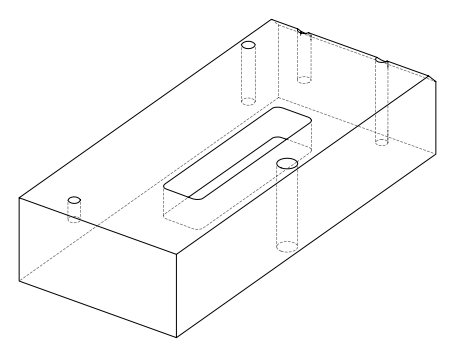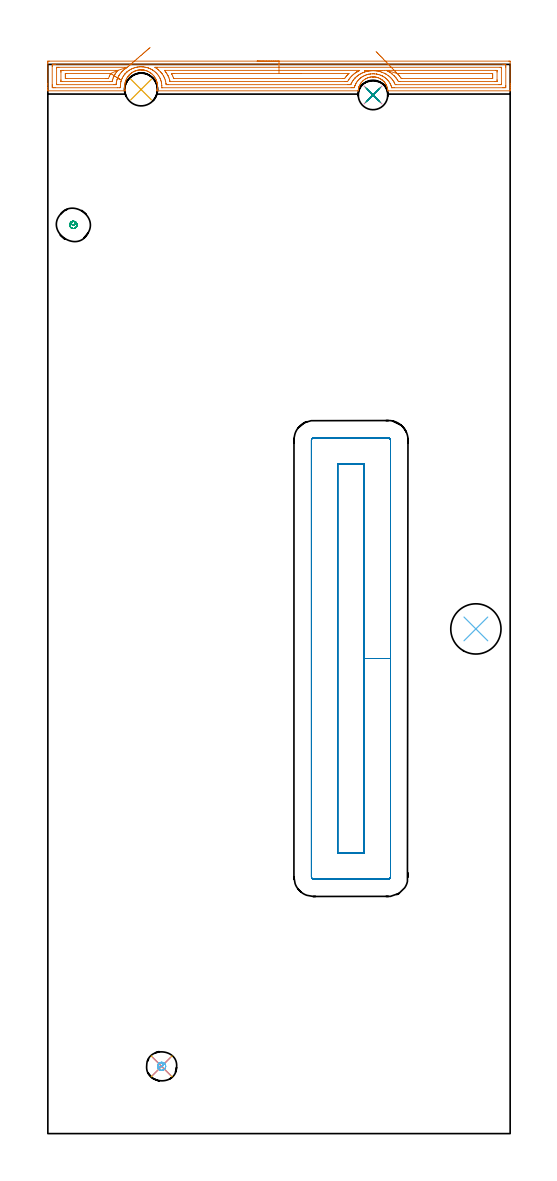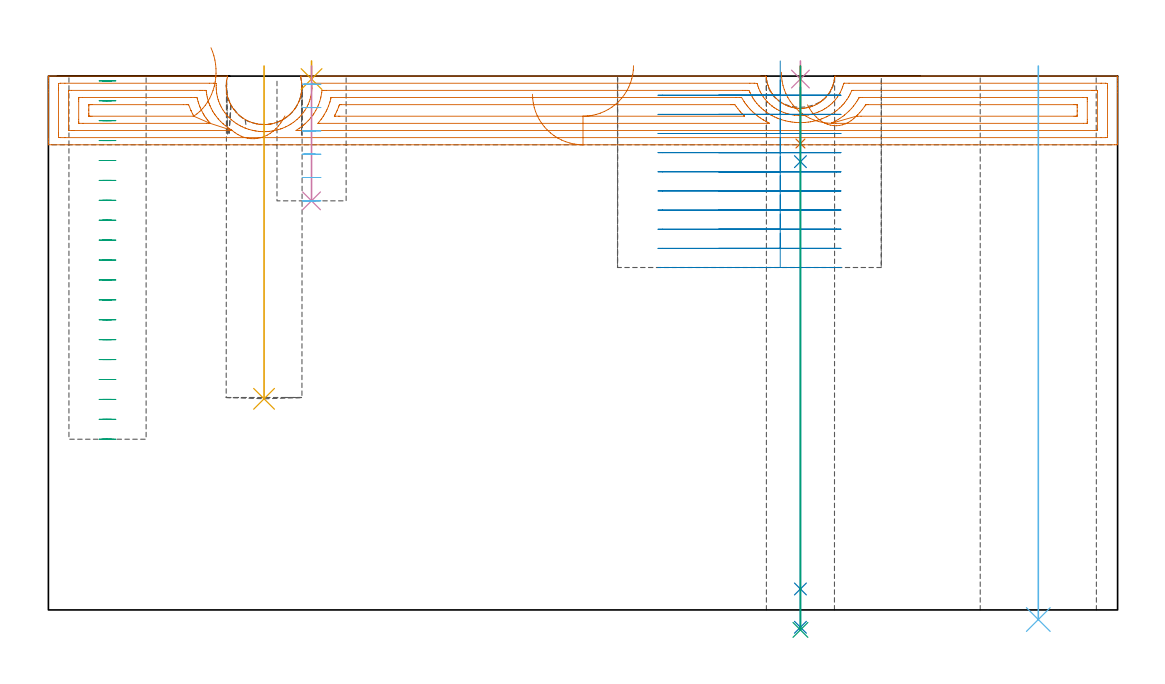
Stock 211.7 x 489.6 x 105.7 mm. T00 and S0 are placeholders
(PLAN: 12 operations, 10 tool changes, 30.7 min)
(1 AREA_MILL | FG_CHAMFER_SURFACE | UGT0205_001 | 8.74 min | 19588 mm3)
(2 MILL_RECTANGULAR_POCKET | POCKET_RECTANGULAR_STRAIGHT | NXT0201_012 | Follow Part, ap 4, ae 75% | 18.44 min | 428567 mm3)
(3 MILL_BLIND_HOLE_FROM_SOLID_MATERIAL | STEP1POCKET | NXT0201_011 | Spiral | 1.21 min | 13232 mm3)
(4 SPOT_DRILL | STEP1HOLE_1 | NXT0321_9005460120000 | 0.03 min | 34 mm3)
(5 SPOT_DRILL_1 | STEP1POCKET_1 | NXT0321_9005460120000 | 0.03 min | 4 mm3)
(6 INDEXABLE_INSERT_DRILL_THROUGH_HOLE_FROM_SOLID | STEP1HOLE | NXT0302_017 | 0.44 min | 43897 mm3)
(7 DRILL_BLIND_HOLE_INTO_CENTER | STEP1HOLE_1 | UGT0301_205 | 0.06 min | 561 mm3)
(8 GUN_DRILL_THROUGH_HOLE | STEP1HOLE_1 | UGT0307_005 | 0.52 min | 5116 mm3)
(9 DRILL_TO_ENLARGE_THROUGH_HOLE | STEP1HOLE_1 | NXT0301_102 | 0.45 min | 9166 mm3)
(10 DRILL_BLIND_HOLE_INTO_CENTER_1 | STEP1POCKET_1 | NXT0301_128 | 0.11 min | 2610 mm3)
(11 INDEXABLE_INSERT_DRILL_BLIND_HOLE_FROM_SOLID | STEP1POCKET_2 | NXT0302_001 | 0.27 min | 10735 mm3)
(12 MILL_ROUGH_BLIND_HOLE_CONTOUR | STEP1POCKET_1 | NXT0201_010 | Spiral | 0.45 min | 1009 mm3)
(TOOL UGT0205_001 | Chamfer Mill 20 x 3 x 45 deg. | D20 FL50 Z2)
(TOOL NXT0201_012 | ENDMILL 16mm [2P460-1600-NA 1630] | D16 FL38 Z6)
(TOOL NXT0201_011 | ENDMILL 12mm [2P460-1200-NA 1630] | D12 FL38 Z6)
(TOOL NXT0321_9005460120000 | NC Spot Drill, 142deg, 12mm, Carbide, Uncoated | D12 PA142 FL30 Z2)
(TOOL NXT0302_017 | Index. Insert Drill 23mm [880-D2300L25-05] | D23 PA176 FL115 Z2)
(TOOL UGT0301_205 | Twist Drill 8.9 mm | D8.9 PA118 FL78 Z2)
(TOOL UGT0307_005 | Gun Drill 8.3 mm | D8.3 PA130 FL24 Z1)
(TOOL NXT0301_102 | Carbide Drill 13.5mm [860.1-1350-108A1-MM 2214] | D13.5 PA140 FL123 Z2)
(TOOL NXT0301_128 | Carbide Drill 12mm [861.1-1200-036A1-GP GC34] | D12 PA150 FL37.4 Z2)
(TOOL NXT0302_001 | Index. Insert Drill 15mm [880-D1500L20-05] | D15 PA176 FL75 Z2)
(TOOL NXT0201_010 | ENDMILL 10mm [2P460-1000-NA 1630] | D10 FL30 Z6)
(OP 1 AREA_MILL)
G17 G21 G94 G90
T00 M6
G54
G17 G0 G90 X95.85 Y491.1 S1061 M3
G43 Z115.7 H0
Z102.1
G94 G1 X95.888 Z101.228 F250.
X96.002 Z100.364
X96.191 Z99.512
X96.453 Z98.68
X96.787 Z97.874
X97.19 Z97.1
X97.658 Z96.364
X98.19 Z95.672
X98.779 Z95.029
X99.422 Z94.44
X100.114 Z93.908
X100.85 Z93.44
X101.624 Z93.037
X102.43 Z92.703
X103.262 Z92.441
X104.114 Z92.252
X104.978 Z92.138
X105.85 Z92.1
X211.101
X211.425 Y491.097 Z92.102
X211.69 Y491.092 Z92.106
X211.7 Y490.822 Z92.375
Y480.74 Z102.454
Y480.155 Z103.042
Y479.85 Z103.346
Y479.265 Z103.932
Y478.96 Z104.235
Y478.351 Z104.848
Y477.89 Z105.309
Y477.543 Z105.648
X211.69 Y477.502 Z105.688
X211.548 Y477.5 Z105.7
X155.757 Y477.499 Z105.699
X155.698 Y477.504 Z105.692
X155.666 Y477.704 Z105.493
X155.659 Y477.771 Z105.427
X155.641 Y477.93 Z105.267
X155.618 Y478.07 Z105.126
X155.57 Y478.374 Z104.825
X155.47 Y478.818 Z104.381
X155.428 Y478.96 Z104.238
X155.339 Y479.259 Z103.94
X155.171 Y479.705 Z103.494
X155.163 Y479.722 Z103.477
X154.974 Y480.144 Z103.055
X154.898 Y480.295 Z102.904
X154.867 Y480.357 Z102.843
X154.662 Y480.698 Z102.502
X154.462 Y480.999 Z102.201
X154.442 Y481.03 Z102.17
X154.324 Y481.185 Z102.013
X154.215 Y481.329 Z101.87
X153.966 Y481.63 Z101.567
X153.925 Y481.675 Z101.523
X153.839 Y481.77 Z101.429
X153.682 Y481.927 Z101.271
X153.395 Y482.191 Z101.007
X153.356 Y482.223 Z100.973
X153.266 Y482.301 Z100.898
X153.124 Y482.421 Z100.778
X153.084 Y482.455 Z100.744
X152.995 Y482.52 Z100.678
X152.846 Y482.631 Z100.568
X152.699 Y482.732 Z100.468
X152.6 Y482.8 Z100.4
X152.319 Y482.965 Z100.232
X152.193 Y483.04 Z100.158
X151.751 Y483.262 Z99.936
X151.301 Y483.453 Z99.745
X151.143 Y483.509 Z99.69
X150.945 Y483.576 Z99.62
X150.894 Y483.59 Z99.604
X150.585 Y483.684 Z99.513
X150.41 Y483.723 Z99.471
X150.141 Y483.773 Z99.423
X149.966 Y483.806 Z99.39
X149.737 Y483.833 Z99.361
X149.513 Y483.862 Z99.335
X149.246 Y483.875 Z99.314
X149.185 Y483.877 Z99.309
X149.144 Y483.88 Z99.307
X149.074 Y483.884 Z99.301
X149.041 Y483.883 Z99.3
X148.819 Y483.882 Z99.301
X148.734 Y483.883 Z99.305
X148.664 Y483.885 Z99.31
X148.601 Y483.884 Z99.315
X148.181 Y483.854 Z99.345
X147.772 Y483.794 Z99.403
X147.737 Y483.789 Z99.408
X147.331 Y483.708 Z99.492
X147.217 Y483.685 Z99.514
X146.88 Y483.584 Z99.614
X146.845 Y483.573 Z99.624
X146.485 Y483.444 Z99.755
X146.396 Y483.412 Z99.787
X145.954 Y483.22 Z99.978
X145.572 Y483.019 Z100.18
X145.198 Y482.799 Z100.399
X145.063 Y482.71 Z100.489
X144.609 Y482.36 Z100.84
X144.172 Y481.983 Z101.216
X144.103 Y481.914 Z101.284
X143.715 Y481.483 Z101.716
X143.61 Y481.35 Z101.848
X143.48 Y481.185 Z102.011
X143.355 Y481.029 Z102.17
X143.281 Y480.927 Z102.272
X143.167 Y480.74 Z102.456
X143.045 Y480.539 Z102.658
X142.83 Y480.144 Z103.054
X142.63 Y479.705 Z103.494
X142.552 Y479.504 Z103.694
X142.514 Y479.405 Z103.79
X142.457 Y479.258 Z103.94
X142.42 Y479.148 Z104.051
X142.389 Y479.053 Z104.146
X142.368 Y478.96 Z104.239
X142.233 Y478.374 Z104.825
X142.179 Y478.024 Z105.176
X142.131 Y477.71 Z105.485
X142.109 Y477.538 Z105.653
X142.102 Y477.503 Z105.688
X141.975 Y477.5 Z105.7
X50.102
X49.913 Y477.503 Z105.689
X49.921 Y477.551 Z105.642
X49.978 Y477.817 Z105.382
X50.035 Y478.049 Z105.151
X50.093 Y478.374 Z104.826
X50.151 Y478.816 Z104.384
X50.173 Y479.101 Z104.099
X50.185 Y479.259 Z103.94
X50.191 Y479.701 Z103.497
X50.184 Y479.85 Z103.347
X50.171 Y480.143 Z103.054
X50.126 Y480.586 Z102.611
X50.054 Y481.028 Z102.169
X50.018 Y481.185 Z102.011
X49.954 Y481.473 Z101.725
X49.916 Y481.606 Z101.591
X49.827 Y481.914 Z101.284
X49.704 Y482.278 Z100.921
X49.595 Y482.54 Z100.658
X49.476 Y482.799 Z100.399
X49.242 Y483.247 Z99.952
X48.983 Y483.684 Z99.514
X48.87 Y483.855 Z99.342
X48.813 Y483.943 Z99.256
X48.768 Y484.002 Z99.198
X48.569 Y484.261 Z98.938
X48.308 Y484.57 Z98.629
X47.922 Y484.976 Z98.222
X47.655 Y485.22 Z97.977
X47.433 Y485.409 Z97.791
X47.378 Y485.456 Z97.744
X47.137 Y485.635 Z97.563
X47.031 Y485.715 Z97.483
X46.59 Y485.999 Z97.198
X46.139 Y486.26 Z96.938
X46.089 Y486.285 Z96.912
X45.982 Y486.34 Z96.859
X45.9 Y486.377 Z96.823
X45.797 Y486.422 Z96.777
X45.643 Y486.489 Z96.707
X45.618 Y486.5 Z96.696
X45.248 Y486.646 Z96.552
X44.805 Y486.789 Z96.407
X44.357 Y486.904 Z96.289
X44.305 Y486.913 Z96.279
X44.118 Y486.952 Z96.246
X44.027 Y486.97 Z96.229
X43.936 Y486.987 Z96.211
X43.912 Y486.991 Z96.206
X43.859 Y486.997 Z96.197
X43.619 Y487.03 Z96.166
X43.466 Y487.049 Z96.144
X43.413 Y487.053 Z96.139
X43.118 Y487.081 Z96.117
X43.098 Y487.083 Z96.116
X43.021 Y487.089 Z96.108
X42.909 Y487.093 Z96.102
X42.706 Y487.09 Z96.097
X42.69 Y487.091
X42.557 Y487.093 Z96.1
X42.519
X42.128 Y487.071 Z96.126
X41.815 Y487.037 Z96.161
X41.683 Y487.022 Z96.175
X41.375 Y486.97 Z96.228
X41.237 Y486.944 Z96.25
X41.183 Y486.931 Z96.261
X41.041 Y486.899 Z96.295
X40.792 Y486.842 Z96.353
X40.468 Y486.747 Z96.451
X40.344 Y486.71 Z96.487
X40.291 Y486.69 Z96.506
X39.901 Y486.55 Z96.65
X39.856 Y486.53 Z96.67
X39.422 Y486.34 Z96.859
X39.01 Y486.121 Z97.079
X38.558 Y485.84 Z97.359
X38.507 Y485.804 Z97.395
X38.119 Y485.534 Z97.666
X38.019 Y485.456 Z97.744
X37.718 Y485.19 Z98.009
X37.614 Y485.099 Z98.1
X37.227 Y484.722 Z98.475
X37.169 Y484.658 Z98.54
X37.089 Y484.57 Z98.629
X36.874 Y484.301 Z98.898
X36.74 Y484.134 Z99.065
X36.606 Y483.949 Z99.251
X36.415 Y483.685 Z99.514
X36.336 Y483.565 Z99.634
X36.122 Y483.186 Z100.013
X36.01 Y482.965 Z100.234
X35.926 Y482.8 Z100.399
X35.736 Y482.36 Z100.839
X35.697 Y482.254 Z100.946
X35.574 Y481.914 Z101.284
X35.486 Y481.63 Z101.568
X35.445 Y481.498 Z101.7
X35.385 Y481.214 Z101.986
X35.346 Y481.03 Z102.17
X35.274 Y480.588 Z102.612
X35.229 Y480.144 Z103.056
X35.209 Y479.702 Z103.498
X35.215 Y479.259 Z103.941
X35.249 Y478.816 Z104.384
X35.305 Y478.374 Z104.826
X35.358 Y478.079 Z105.121
X35.46 Y477.643 Z105.555
X35.488 Y477.505 Z105.691
X35.385 Y477.5 Z105.7
X0.153
X0.01 Y477.503 Z105.688
X0.007 Y477.541 Z105.651
X0. Y477.89 Z105.309
Y478.352 Z104.848
Y478.96 Z104.235
Y480.155 Z103.042
Y480.74 Z102.454
Y489.933 Z93.264
X0.003 Y490.53 Z92.668
X0.007 Y491.092 Z92.106
X0.033 Y491.094 Z92.104
X0.599 Y491.1 Z92.1
X105.85
Y489.686 Z93.514
X208.426
X209.274 Y489.683 Z93.517
X209.317 Y489.68 Z93.52
X209.69 Y489.64 Z93.56
X209.697 Y489.261 Z93.939
X209.699 Y488.75 Z94.45
X209.7 Y488.368 Z94.832
X209.699 Y479.85 Z103.35
X209.698 Y479.471 Z103.729
X209.69 Y478.96 Z104.24
X209.358 Y478.92 Z104.28
X209.317 Y478.918 Z104.282
X208.472 Y478.914 Z104.286
X208.426
X158.522
X157.629 Y478.915 Z104.285
X157.584 Y478.917 Z104.283
X157.539 Y478.921 Z104.279
X157.48 Y478.929 Z104.271
X157.47 Y478.96 Z104.24
X157.421 Y479.122 Z104.078
X157.287 Y479.547 Z103.653
X157.176 Y479.85 Z103.35
X157.038 Y480.196 Z103.004
X156.786 Y480.74 Z102.46
X156.692 Y480.925 Z102.275
X156.241 Y481.63 Z101.57
X155.8 Y482.202 Z100.998
X155.523 Y482.52 Z100.68
X155.213 Y482.829 Z100.371
X154.908 Y483.106 Z100.094
X154.547 Y483.41 Z99.79
X154.016 Y483.79 Z99.41
X153.699 Y483.985 Z99.215
X153.476 Y484.117 Z99.083
X153.14 Y484.3 Z98.9
X153.124 Y484.308 Z98.892
X153.108 Y484.316 Z98.884
X152.533 Y484.573 Z98.627
X152.232 Y484.698 Z98.502
X151.628 Y484.902 Z98.298
X151.34 Y484.988 Z98.212
X150.942 Y485.082 Z98.118
X150.46 Y485.178 Z98.022
X150.453 Y485.179 Z98.021
X150.387 Y485.19 Z98.01
X149.556 Y485.275 Z97.925
X149.464 Y485.282 Z97.918
X149.052 Y485.299 Z97.901
X148.664 Y485.296 Z97.904
X148.561 Y485.293 Z97.907
X147.772 Y485.235 Z97.965
X147.731 Y485.231 Z97.969
X147.439 Y485.19 Z98.01
X146.966 Y485.104 Z98.096
X146.927 Y485.097 Z98.103
X146.88 Y485.087 Z98.113
X146.527 Y485.005 Z98.195
X146.251 Y484.928 Z98.272
X146.137 Y484.894 Z98.306
X145.988 Y484.844 Z98.356
X145.587 Y484.7 Z98.5
X145.096 Y484.5 Z98.7
X144.957 Y484.439 Z98.761
X144.671 Y484.3 Z98.9
X144.204 Y484.046 Z99.154
X143.807 Y483.807 Z99.393
X143.626 Y483.684 Z99.516
X143.312 Y483.452 Z99.748
X143.289 Y483.434 Z99.766
X143.26 Y483.41 Z99.79
X142.806 Y483.025 Z100.175
X142.42 Y482.671 Z100.529
X142.347 Y482.594 Z100.606
X142.281 Y482.52 Z100.68
X141.934 Y482.115 Z101.085
X141.528 Y481.61 Z101.59
X141.2 Y481.068 Z102.132
X141.021 Y480.74 Z102.46
X140.893 Y480.484 Z102.716
X140.636 Y479.912 Z103.288
X140.619 Y479.868 Z103.332
X140.613 Y479.85 Z103.35
X140.487 Y479.483 Z103.717
X140.4 Y479.196 Z104.004
X140.331 Y478.96 Z104.24
X139.787 Y478.918 Z104.282
X139.745 Y478.917 Z104.283
X138.899 Y478.914 Z104.286
X52.332 Y478.915 Z104.285
X52.286 Y478.916 Z104.284
X52.196 Y478.921 Z104.279
X52.171 Y478.927 Z104.273
X52.169 Y478.937 Z104.263
X52.168 Y478.96 Z104.24
X52.172 Y479.121 Z104.079
X52.175 Y479.85 Z103.35
X52.172 Y480.01 Z103.19
X52.104 Y480.74 Z102.46
X52.064 Y481.008 Z102.192
X51.934 Y481.63 Z101.57
X51.787 Y482.174 Z101.026
X51.669 Y482.52 Z100.68
X51.44 Y483.093 Z100.107
X51.283 Y483.41 Z99.79
X51.12 Y483.73 Z99.47
X50.774 Y484.3 Z98.9
X50.548 Y484.633 Z98.567
X50.103 Y485.19 Z98.01
X49.656 Y485.676 Z97.524
X49.232 Y486.08 Z97.12
X48.764 Y486.467 Z96.733
X48.475 Y486.684 Z96.516
X48.047 Y486.97 Z96.23
X47.873 Y487.079 Z96.121
X47.6 Y487.242 Z95.958
X47.166 Y487.472 Z95.728
X46.981 Y487.559 Z95.641
X46.268 Y487.86 Z95.34
X46.089 Y487.926 Z95.274
X45.986 Y487.962 Z95.238
X45.512 Y488.106 Z95.094
X45.197 Y488.188 Z95.012
X44.769 Y488.286 Z94.914
X44.305 Y488.372 Z94.828
X43.713 Y488.45 Z94.75
X43.555 Y488.467 Z94.733
X43.413 Y488.477 Z94.723
X43.089 Y488.497 Z94.703
X42.768 Y488.503 Z94.697
X42.521 Y488.504 Z94.696
X41.908 Y488.471 Z94.729
X41.629 Y488.442 Z94.758
X41.114 Y488.374 Z94.826
X40.939 Y488.346 Z94.854
X40.737 Y488.309 Z94.891
X40.368 Y488.227 Z94.973
X39.845 Y488.089 Z95.111
X39.668 Y488.037 Z95.163
X39.133 Y487.86 Z95.34
X39. Y487.812 Z95.388
X38.98 Y487.805 Z95.395
X38.953 Y487.793 Z95.407
X38.381 Y487.54 Z95.66
X38.061 Y487.378 Z95.822
X37.795 Y487.236 Z95.964
X37.349 Y486.97 Z96.23
X37.238 Y486.901 Z96.299
X37.212 Y486.885 Z96.315
X37.169 Y486.856 Z96.344
X36.716 Y486.532 Z96.668
X36.277 Y486.177 Z97.023
X36.225 Y486.132 Z97.068
X36.168 Y486.08 Z97.12
X35.768 Y485.697 Z97.503
X35.385 Y485.305 Z97.895
X35.332 Y485.243 Z97.957
X35.289 Y485.19 Z98.01
X34.943 Y484.741 Z98.459
X34.624 Y484.3 Z98.9
X34.493 Y484.105 Z99.095
X34.246 Y483.656 Z99.544
X34.121 Y483.41 Z99.79
X33.956 Y483.056 Z100.144
X33.735 Y482.52 Z100.68
X33.697 Y482.424 Z100.776
X33.601 Y482.153 Z101.047
X33.484 Y481.747 Z101.453
X33.458 Y481.63 Z101.57
X33.338 Y481.003 Z102.197
X33.296 Y480.74 Z102.46
X33.241 Y480.21 Z102.99
X33.225 Y479.85 Z103.35
X33.22 Y479.341 Z103.859
X33.225 Y478.96 Z104.24
X32.751 Y478.919 Z104.281
X32.709 Y478.917 Z104.283
X31.863 Y478.914 Z104.286
X3.274
X2.425 Y478.917 Z104.283
X2.383 Y478.92 Z104.28
X2.01 Y478.96 Z104.24
X2.003 Y479.339 Z103.861
X2.001 Y479.85 Z103.35
X2. Y480.232 Z102.968
X2.001 Y488.75 Z94.45
X2.002 Y489.129 Z94.071
X2.01 Y489.64 Z93.56
X2.342 Y489.68 Z93.52
X2.383 Y489.682 Z93.518
X3.228 Y489.686 Z93.514
X3.274
X105.85
Y488.272 Z94.928
X207.121 Y488.271 Z94.929
X207.534 Y488.269 Z94.931
X207.67 Y488.266 Z94.934
X207.686 Y488.265 Z94.935
X207.69 Y488.224 Z94.976
X207.696 Y488.136 Z95.064
X207.699 Y488.026 Z95.174
Y480.74 Z102.46
X207.698 Y480.577 Z102.623
X207.69 Y480.409 Z102.791
X207.679 Y480.335 Z102.865
X207.636 Y480.333 Z102.867
X207.534 Y480.331 Z102.869
X207.054 Y480.329 Z102.871
X206.642 Y480.328 Z102.872
X159.368 Y480.329 Z102.871
X159.23 Y480.33 Z102.87
X159.121 Y480.333 Z102.867
X159.091 Y480.335 Z102.865
X159.073 Y480.354 Z102.846
X158.758 Y481.029 Z102.171
X158.643 Y481.266 Z101.934
X158.476 Y481.577 Z101.623
X158.442 Y481.63 Z101.57
X158.104 Y482.15 Z101.05
X157.833 Y482.52 Z100.68
X157.584 Y482.846 Z100.354
X157.323 Y483.15 Z100.05
X157.082 Y483.41 Z99.79
X156.692 Y483.788 Z99.412
X156.102 Y484.3 Z98.9
X155.8 Y484.525 Z98.675
X155.081 Y485.017 Z98.183
X154.908 Y485.12 Z98.08
X154.785 Y485.19 Z98.01
X154.28 Y485.454 Z97.746
X154.016 Y485.578 Z97.622
X153.309 Y485.895 Z97.305
X153.124 Y485.964 Z97.236
X152.795 Y486.08 Z97.12
X152.232 Y486.256 Z96.944
X151.985 Y486.326 Z96.874
X151.34 Y486.47 Z96.73
X150.861 Y486.557 Z96.643
X150.448 Y486.607 Z96.593
X149.854 Y486.672 Z96.528
X149.556 Y486.692 Z96.508
X148.923 Y486.712 Z96.488
X148.664 Y486.71 Z96.49
X148.066 Y486.677 Z96.523
X147.772 Y486.654 Z96.546
X147.251 Y486.6 Z96.6
X146.88 Y486.542 Z96.658
X146.488 Y486.471 Z96.729
X145.988 Y486.367 Z96.833
X145.757 Y486.31 Z96.89
X145.096 Y486.116 Z97.084
X145.069 Y486.107 Z97.093
X144.993 Y486.08 Z97.12
X144.426 Y485.859 Z97.341
X144.204 Y485.769 Z97.431
X143.8 Y485.593 Z97.607
X143.312 Y485.349 Z97.851
X143.208 Y485.294 Z97.906
X143.02 Y485.19 Z98.01
X142.646 Y484.965 Z98.235
X142.42 Y484.827 Z98.373
X142.111 Y484.609 Z98.591
X141.713 Y484.3 Z98.9
X141.528 Y484.15 Z99.05
X141.132 Y483.805 Z99.395
X140.713 Y483.41 Z99.79
X140.675 Y483.372 Z99.828
X140.636 Y483.33 Z99.87
X140.263 Y482.893 Z100.307
X139.958 Y482.52 Z100.68
X139.864 Y482.401 Z100.799
X139.745 Y482.241 Z100.959
X139.508 Y481.866 Z101.334
X139.364 Y481.63 Z101.57
X139.183 Y481.3 Z101.9
X138.905 Y480.74 Z102.46
X138.888 Y480.705 Z102.495
X138.853 Y480.625 Z102.575
X138.722 Y480.347 Z102.853
X138.612 Y480.335 Z102.865
X138.37 Y480.332 Z102.868
X137.961 Y480.33 Z102.87
X137.481 Y480.329 Z102.871
X55.008
X54.526 Y480.332 Z102.868
X54.262 Y480.335 Z102.865
X54.162 Y480.344 Z102.856
X54.118 Y480.738 Z102.462
X54.116 Y480.758 Z102.442
X53.957 Y481.63 Z101.57
X53.918 Y481.828 Z101.372
X53.722 Y482.52 Z100.68
X53.509 Y483.126 Z100.074
X53.386 Y483.41 Z99.79
X53.224 Y483.772 Z99.428
X52.942 Y484.3 Z98.9
X52.536 Y484.987 Z98.213
X52.397 Y485.19 Z98.01
X52.332 Y485.281 Z97.919
X51.972 Y485.726 Z97.474
X51.67 Y486.08 Z97.12
X51.44 Y486.33 Z96.87
X50.787 Y486.97 Z96.23
X50.548 Y487.173 Z96.027
X50.364 Y487.322 Z95.878
X50.143 Y487.495 Z95.705
X49.692 Y487.824 Z95.376
X49.656 Y487.848 Z95.352
X49.021 Y488.265 Z94.935
X49.106 Y488.268 Z94.932
X49.245 Y488.27 Z94.93
X49.656 Y488.271 Z94.929
X50.136 Y488.272 Z94.928
X105.85
Y486.857 Z96.343
X142.42
X142.535 Y486.856 Z96.344
X142.789 Y486.851 Z96.349
X142.632 Y486.759 Z96.441
X142.504 Y486.687 Z96.513
X142.42 Y486.642 Z96.558
X142.054 Y486.445 Z96.755
X141.594 Y486.193 Z97.007
X141.528 Y486.156 Z97.044
X141.48 Y486.128 Z97.072
X141.403 Y486.08 Z97.12
X140.939 Y485.778 Z97.422
X140.636 Y485.564 Z97.636
X140.424 Y485.402 Z97.798
X140.155 Y485.19 Z98.01
X139.931 Y485.004 Z98.196
X139.745 Y484.844 Z98.356
X139.46 Y484.584 Z98.616
X139.162 Y484.3 Z98.9
X139.009 Y484.144 Z99.056
X138.853 Y483.977 Z99.223
X138.591 Y483.671 Z99.529
X138.374 Y483.41 Z99.79
X138.191 Y483.18 Z100.02
X137.961 Y482.879 Z100.321
X137.818 Y482.663 Z100.537
X137.728 Y482.52 Z100.68
X137.257 Y481.75 Z101.45
X137.069 Y481.745 Z101.455
X136.955 Y481.744 Z101.456
X136.177 Y481.743 Z101.457
X56.095
X55.998 Y481.745 Z101.455
X55.975 Y481.746 Z101.454
X55.97 Y481.748 Z101.452
X55.948 Y481.837 Z101.363
X55.9 Y482.044 Z101.156
X55.768 Y482.52 Z100.68
X55.716 Y482.704 Z100.496
X55.465 Y483.41 Z99.79
X55.154 Y484.154 Z99.046
X55.082 Y484.3 Z98.9
X55.008 Y484.444 Z98.756
X54.579 Y485.19 Z98.01
X54.402 Y485.482 Z97.718
X54.116 Y485.916 Z97.284
X53.988 Y486.08 Z97.12
X53.454 Y486.741 Z96.459
X53.377 Y486.852 Z96.348
X53.387 Y486.854 Z96.346
X53.434 Y486.855 Z96.345
X53.532 Y486.857 Z96.343
X53.727
X105.85
Y485.443 Z97.757
X137.756
X137.779 Y485.441 Z97.759
X137.81 Y485.437 Z97.763
X137.835 Y485.432 Z97.768
X137.817 Y485.411 Z97.789
X137.779 Y485.371 Z97.829
X137.601 Y485.19 Z98.01
X137.338 Y484.921 Z98.279
X137.069 Y484.627 Z98.573
X136.917 Y484.451 Z98.749
X136.791 Y484.3 Z98.9
X136.518 Y483.959 Z99.241
X136.177 Y483.525 Z99.675
X135.934 Y483.171 Z100.029
X135.792 Y483.164 Z100.036
X135.536 Y483.159 Z100.041
X135.285 Y483.158 Z100.042
X135.031 Y483.157 Z100.043
X57.937
X57.684 Y483.159 Z100.041
X57.649 Y483.161 Z100.039
X57.633 Y483.163 Z100.037
X57.62 Y483.192 Z100.008
X57.576 Y483.299 Z99.901
X57.534 Y483.41 Z99.79
X57.45 Y483.644 Z99.556
X57.173 Y484.3 Z98.9
X57.057 Y484.571 Z98.629
X56.792 Y485.1 Z98.1
X56.743 Y485.19 Z98.01
X56.681 Y485.301 Z97.899
X56.616 Y485.436 Z97.764
X56.666 Y485.438 Z97.762
X56.792 Y485.44 Z97.76
X57.431 Y485.443 Z97.757
X57.684
X105.85
X106.722 Z97.795
X107.586 Z97.909
X108.438 Z98.098
X109.27 Z98.36
X110.076 Z98.694
X110.85 Z99.097
X111.586 Z99.565
X112.278 Z100.096
X112.921 Z100.686
X113.51 Z101.329
X114.042 Z102.021
X114.51 Z102.757
X114.913 Z103.531
X115.247 Z104.337
X115.509 Z105.169
X115.698 Z106.02
X115.812 Z106.885
X115.85 Z107.757
G0 X145.132 Y486.748 Z106.453
G1 X145.161 Z105.581
X145.266 Y486.749 Z104.715
X145.446 Y486.751 Z103.861
X145.7 Y486.754 Z103.027
X146.025 Y486.757 Z102.217
X146.42 Y486.761 Z101.439
X146.881 Y486.766 Z100.699
X147.405 Y486.771 Z100.001
X147.988 Y486.777 Z99.352
X148.625 Y486.784 Z98.756
X149.311 Y486.791 Z98.218
X150.042 Y486.799 Z97.741
X150.812 Y486.807 Z97.33
X151.614 Y486.815 Z96.988
X152.443 Y486.823 Z96.717
X153.293 Y486.832 Z96.52
X154.157 Y486.841 Z96.397
X155.028 Y486.85 Z96.35
X155.913 Y486.857 Z96.343
X204.971
X205.651 Y486.851 Z96.349
X205.685
X205.69 Y486.814 Z96.386
X205.694 Y486.717 Z96.483
X205.698 Y486.521 Z96.679
X205.7 Y486.129 Z97.071
Y482.52 Z100.68
X205.698 Y482.1 Z101.1
X205.694 Y481.89 Z101.31
X205.69 Y481.786 Z101.414
X205.68 Y481.749 Z101.451
X205.632 Y481.748 Z101.452
X204.858 Y481.743 Z101.457
X204.745
X161.152
X160.762 Y481.745 Z101.455
X160.568 Y481.748 Z101.452
X160.548 Y481.75 Z101.45
X160.538 Y481.76 Z101.44
X160.514 Y481.791 Z101.409
X160.478 Y481.848 Z101.352
X160.26 Y482.217 Z100.983
X160.061 Y482.52 Z100.68
X159.782 Y482.934 Z100.266
X159.431 Y483.41 Z99.79
X159.368 Y483.493 Z99.707
X158.992 Y483.93 Z99.27
X158.64 Y484.3 Z98.9
X158.476 Y484.459 Z98.741
X157.661 Y485.19 Z98.01
X157.584 Y485.254 Z97.946
X157.31 Y485.463 Z97.737
X156.692 Y485.88 Z97.32
X156.388 Y486.08 Z97.12
X155.8 Y486.416 Z96.784
X155.106 Y486.773 Z96.427
X155.067 Y486.797 Z96.403
X155.028 Y486.85 Z96.35
X159.964 Y485.439 Z97.761
X159.971 Y485.44 Z97.76
X160.008 Y485.441 Z97.759
X160.26 Y485.443 Z97.757
X160.898
X203.074
X203.328 Y485.442 Z97.758
X203.497 Y485.44 Z97.76
X203.631 Y485.436 Z97.764
X203.69 Y485.428 Z97.772
X203.692 Y485.398 Z97.802
X203.696 Y485.19 Z98.01
X203.7 Y484.565 Z98.635
Y484.3 Z98.9
Y483.675 Z99.525
X203.699 Y483.41 Z99.79
X203.696 Y483.254 Z99.946
X203.691 Y483.177 Z100.023
X203.689 Y483.164 Z100.036
X203.653 Y483.161 Z100.039
X203.581 Y483.159 Z100.041
X203.327 Y483.157 Z100.043
X203.074
X162.297
X162.044 Y483.158 Z100.042
X161.959 Y483.16 Z100.04
X161.893 Y483.164 Z100.036
X161.859 Y483.171 Z100.029
X161.837 Y483.2 Z100.
X161.681 Y483.41 Z99.79
X161.152 Y484.13 Z99.07
X161.011 Y484.3 Z98.9
X160.663 Y484.707 Z98.493
X160.26 Y485.138 Z98.062
X160.026 Y485.373 Z97.827
X159.964 Y485.439 Z97.761
X159.459 Y485.965 Z97.282
X158.928 Y486.519 Z96.868
X158.373 Y487.097 Z96.523
X157.8 Y487.695 Z96.249
X157.212 Y488.308 Z96.048
X156.615 Y488.931 Z95.921
X156.012 Y489.559 Z95.871
X155.409 Y490.189 Z95.896
X154.809 Y490.814 Z95.998
X154.218 Y491.431 Z96.175
X153.639 Y492.034 Z96.425
X153.078 Y492.619 Z96.747
X152.538 Y493.182 Z97.139
X152.025 Y493.718 Z97.597
X151.54 Y494.223 Z98.118
X151.089 Y494.693 Z98.698
X150.675 Y495.125 Z99.333
X150.301 Y495.515 Z100.017
G0 Z115.7
X46.836 Y497.348
Z97.811
G1 X46.451 Y497.013 Z97.103
X46.021 Y496.64 Z96.443
X45.549 Y496.23 Z95.834
X45.039 Y495.787 Z95.282
X44.495 Y495.314 Z94.791
X43.92 Y494.814 Z94.365
X43.32 Y494.293 Z94.007
X42.698 Y493.752 Z93.72
X42.06 Y493.198 Z93.505
X41.41 Y492.633 Z93.365
X40.753 Y492.062 Z93.301
X40.095 Y491.49 Z93.312
X39.439 Y490.921 Z93.4
X38.793 Y490.359 Z93.563
X38.159 Y489.808 Z93.8
X37.543 Y489.273 Z94.109
X36.95 Y488.757 Z94.488
X36.384 Y488.266 Z94.934
X36.366 Y488.25 Z94.95
X36.316 Y488.213 Z94.987
X36.277 Y488.187 Z95.013
X36.077 Y488.059 Z95.141
X35.768 Y487.86 Z95.34
X35.541 Y487.704 Z95.496
X35.385 Y487.591 Z95.609
X35.037 Y487.32 Z95.88
X34.614 Y486.97 Z96.23
X34.55 Y486.913 Z96.287
X34.493 Y486.861 Z96.339
X34.097 Y486.475 Z96.725
X33.713 Y486.08 Z97.12
X33.659 Y486.022 Z97.178
X33.601 Y485.953 Z97.247
X33.268 Y485.522 Z97.678
X33.018 Y485.19 Z98.01
X32.889 Y485.011 Z98.189
X32.709 Y484.748 Z98.452
X32.544 Y484.465 Z98.735
X32.454 Y484.3 Z98.9
X32.236 Y483.882 Z99.318
X32.017 Y483.41 Z99.79
X31.956 Y483.271 Z99.929
X31.817 Y482.933 Z100.267
X31.709 Y482.628 Z100.572
X31.675 Y482.52 Z100.68
X31.505 Y481.942 Z101.258
X31.441 Y481.63 Z101.57
X31.358 Y481.199 Z102.001
X31.289 Y480.74 Z102.46
X31.242 Y480.424 Z102.776
X31.226 Y480.335 Z102.865
X31.131 Y480.333 Z102.867
X30.925 Y480.331 Z102.869
X30.446 Y480.329 Z102.871
X30.033 Y480.328 Z102.872
X4.579 Y480.329 Z102.871
X4.166 Y480.331 Z102.869
X4.03 Y480.334 Z102.866
X4.014 Y480.335 Z102.865
X4.01 Y480.376 Z102.824
X4.004 Y480.464 Z102.736
X4.001 Y480.574 Z102.626
Y487.86 Z95.34
X4.002 Y488.024 Z95.176
X4.01 Y488.191 Z95.009
X4.021 Y488.265 Z94.935
X4.064 Y488.267 Z94.933
X4.166 Y488.269 Z94.931
X4.646 Y488.271 Z94.929
X5.058 Y488.272 Z94.928
X36.277 Y488.271 Z94.929
X36.309 Y488.27 Z94.93
X36.353 Y488.268 Z94.932
X36.384 Y488.266 Z94.934
X32.01 Y486.851 Z96.349
X32.011 Y486.842 Z96.358
X31.984 Y486.804 Z96.396
X31.944 Y486.752 Z96.448
X31.817 Y486.595 Z96.605
X31.591 Y486.305 Z96.895
X31.42 Y486.08 Z97.12
X31.211 Y485.794 Z97.406
X30.925 Y485.392 Z97.808
X30.847 Y485.268 Z97.932
X30.8 Y485.19 Z98.01
X30.628 Y484.894 Z98.306
X30.326 Y484.3 Z98.9
X30.231 Y484.103 Z99.097
X30.033 Y483.666 Z99.534
X29.96 Y483.483 Z99.717
X29.933 Y483.41 Z99.79
X29.726 Y482.827 Z100.373
X29.633 Y482.52 Z100.68
X29.524 Y482.138 Z101.062
X29.458 Y481.881 Z101.319
X29.425 Y481.75 Z101.45
X29.336 Y481.747 Z101.453
X29.141 Y481.744 Z101.456
X29.028 Y481.743 Z101.457
X28.249
X6.729
X6.049 Y481.749 Z101.451
X6.015
X6.01 Y481.786 Z101.414
X6.006 Y481.883 Z101.317
X6.002 Y482.079 Z101.121
X6. Y482.47 Z100.73
Y486.08 Z97.12
X6.002 Y486.5 Z96.7
X6.006 Y486.71 Z96.49
X6.01 Y486.814 Z96.386
X6.02 Y486.851 Z96.349
X6.068 Y486.852 Z96.348
X6.842 Y486.857 Z96.343
X6.955
X31.339
X31.817 Y486.856 Z96.344
X31.933 Y486.854 Z96.346
X32.01 Y486.851 Z96.349
X28.77 Y485.436 Z97.764
X28.769 Y485.429 Z97.771
X28.732 Y485.351 Z97.849
X28.651 Y485.19 Z98.01
X28.517 Y484.923 Z98.277
X28.249 Y484.374 Z98.826
X28.227 Y484.322 Z98.878
X28.217 Y484.3 Z98.9
X27.776 Y483.199 Z100.001
X27.756 Y483.164 Z100.036
X27.695 Y483.161 Z100.039
X27.61 Y483.158 Z100.042
X27.357 Y483.157 Z100.043
X26.719
X8.626
X8.372 Y483.158 Z100.042
X8.203 Y483.16 Z100.04
X8.069 Y483.164 Z100.036
X8.01 Y483.172 Z100.028
X8.008 Y483.202 Z99.998
X8.004 Y483.41 Z99.79
X8. Y484.035 Z99.165
Y484.3 Z98.9
Y484.925 Z98.275
X8.001 Y485.19 Z98.01
X8.004 Y485.346 Z97.854
X8.008 Y485.423 Z97.777
X8.011 Y485.436 Z97.764
X8.047 Y485.439 Z97.761
X8.119 Y485.441 Z97.759
X8.373 Y485.443 Z97.757
X8.626
X28.672 Y485.442 Z97.758
X28.734 Y485.441 Z97.759
X28.767 Y485.438 Z97.762
X28.77 Y485.436 Z97.764
X29.401 Y485.032 Z98.211
X29.996 Y484.651 Z98.722
X30.552 Y484.295 Z99.292
X31.064 Y483.967 Z99.918
X31.528 Y483.67 Z100.594
X31.941 Y483.406 Z101.316
X32.299 Y483.177 Z102.078
X32.6 Y482.984 Z102.873
X32.841 Y482.83 Z103.698
X33.021 Y482.715 Z104.543
X33.138 Y482.64 Z105.405
X33.191 Y482.606 Z106.275
X33.181 Y482.613 Z107.147
X33.106 Y482.66 Z108.015
X32.968 Y482.749 Z108.872
X32.768 Y482.877 Z109.711
X32.506 Y483.044 Z110.526
X32.186 Y483.249 Z111.312
G0 Z115.7
M5
M2
(OP 2 MILL_RECTANGULAR_POCKET)
G17 G21 G94 G90
T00 M6
G54
G17 G0 G90 X144.9 Y192.209 S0 M3
G43 Z115.7 H1
Z108.7
G94 G1 Y217.55 Z101.91 F250.
Y306.5 F500.
X132.7
Y128.6
X144.9
Y217.55
X156.9
Y317.6
G3 X156. Y318.5 R0.9
G1 X121.6
G3 X120.7 Y317.6 R0.9
G1 Y117.5
G3 X121.6 Y116.6 R0.9
G1 X156.
G3 X156.9 Y117.5 R0.9
G1 Y217.55
Y218.55
G0 X144.9 Y192.209 Z104.91
G1 Y217.55 Z98.12 F250.
Y306.5 F500.
X132.7
Y128.6
X144.9
Y217.55
X156.9
Y317.6
G3 X156. Y318.5 R0.9
G1 X121.6
G3 X120.7 Y317.6 R0.9
G1 Y117.5
G3 X121.6 Y116.6 R0.9
G1 X156.
G3 X156.9 Y117.5 R0.9
G1 Y217.55
Y218.55
G0 X144.9 Y192.209 Z101.12
G1 Y217.55 Z94.33 F250.
Y306.5 F500.
X132.7
Y128.6
X144.9
Y217.55
X156.9
Y317.6
G3 X156. Y318.5 R0.9
G1 X121.6
G3 X120.7 Y317.6 R0.9
G1 Y117.5
G3 X121.6 Y116.6 R0.9
G1 X156.
G3 X156.9 Y117.5 R0.9
G1 Y217.55
Y218.55
G0 X144.9 Y192.209 Z97.33
G1 Y217.55 Z90.54 F250.
Y306.5 F500.
X132.7
Y128.6
X144.9
Y217.55
X156.9
Y317.6
G3 X156. Y318.5 R0.9
G1 X121.6
G3 X120.7 Y317.6 R0.9
G1 Y117.5
G3 X121.6 Y116.6 R0.9
G1 X156.
G3 X156.9 Y117.5 R0.9
G1 Y217.55
Y218.55
G0 X144.9 Y192.209 Z93.54
G1 Y217.55 Z86.75 F250.
Y306.5 F500.
X132.7
Y128.6
X144.9
Y217.55
X156.9
Y317.6
G3 X156. Y318.5 R0.9
G1 X121.6
G3 X120.7 Y317.6 R0.9
G1 Y117.5
G3 X121.6 Y116.6 R0.9
G1 X156.
G3 X156.9 Y117.5 R0.9
G1 Y217.55
Y218.55
G0 X144.9 Y192.209 Z89.75
G1 Y217.55 Z82.96 F250.
Y306.5 F500.
X132.7
Y128.6
X144.9
Y217.55
X156.9
Y317.6
G3 X156. Y318.5 R0.9
G1 X121.6
G3 X120.7 Y317.6 R0.9
G1 Y117.5
G3 X121.6 Y116.6 R0.9
G1 X156.
G3 X156.9 Y117.5 R0.9
G1 Y217.55
Y218.55
G0 X144.9 Y192.209 Z85.96
G1 Y217.55 Z79.17 F250.
Y306.5 F500.
X132.7
Y128.6
X144.9
Y217.55
X156.9
Y317.6
G3 X156. Y318.5 R0.9
G1 X121.6
G3 X120.7 Y317.6 R0.9
G1 Y117.5
G3 X121.6 Y116.6 R0.9
G1 X156.
G3 X156.9 Y117.5 R0.9
G1 Y217.55
Y218.55
G0 X144.9 Y192.209 Z82.17
G1 Y217.55 Z75.38 F250.
Y306.5 F500.
X132.7
Y128.6
X144.9
Y217.55
X156.9
Y317.6
G3 X156. Y318.5 R0.9
G1 X121.6
G3 X120.7 Y317.6 R0.9
G1 Y117.5
G3 X121.6 Y116.6 R0.9
G1 X156.
G3 X156.9 Y117.5 R0.9
G1 Y217.55
Y218.55
G0 X144.9 Y192.209 Z78.38
G1 Y217.55 Z71.59 F250.
Y306.5 F500.
X132.7
Y128.6
X144.9
Y217.55
X156.9
Y317.6
G3 X156. Y318.5 R0.9
G1 X121.6
G3 X120.7 Y317.6 R0.9
G1 Y117.5
G3 X121.6 Y116.6 R0.9
G1 X156.
G3 X156.9 Y117.5 R0.9
G1 Y217.55
Y218.55
G0 X144.9 Y192.209 Z74.59
G1 Y217.55 Z67.8 F250.
Y306.5 F500.
X132.7
Y128.6
X144.9
Y217.55
X156.9
Y317.6
G3 X156. Y318.5 R0.9
G1 X121.6
G3 X120.7 Y317.6 R0.9
G1 Y117.5
G3 X121.6 Y116.6 R0.9
G1 X156.
G3 X156.9 Y117.5 R0.9
G1 Y217.55
Y218.55
G0 Z115.7
M5
M2
(OP 3 MILL_BLIND_HOLE_FROM_SOLID_MATERIAL)
G17 G21 G94 G90
T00 M6
G54
G17 G0 G90 X11.7 Y416.1 S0 M3
G43 Z115.7 H1
Z104.758
G94 G3 X12.46 Y416.99 R0.77 F250.
X11.442 Y417.73 R0.89
X10.07 Y415.842 R1.65
X11.442 Y417.73 R-1.65
X10.756 Y416.786 R0.825
X11.7 Y416.1 R0.825
G0 Z100.816
G3 X12.46 Y416.99 R0.77
X11.442 Y417.73 R0.89
X10.07 Y415.842 R1.65
X11.442 Y417.73 R-1.65
X10.756 Y416.786 R0.825
X11.7 Y416.1 R0.825
G0 Z96.874
G3 X12.46 Y416.99 R0.77
X11.442 Y417.73 R0.89
X10.07 Y415.842 R1.65
X11.442 Y417.73 R-1.65
X10.756 Y416.786 R0.825
X11.7 Y416.1 R0.825
G0 Z92.932
G3 X12.46 Y416.99 R0.77
X11.442 Y417.73 R0.89
X10.07 Y415.842 R1.65
X11.442 Y417.73 R-1.65
X10.756 Y416.786 R0.825
X11.7 Y416.1 R0.825
G0 Z88.989
G3 X12.46 Y416.99 R0.77
X11.442 Y417.73 R0.89
X10.07 Y415.842 R1.65
X11.442 Y417.73 R-1.65
X10.756 Y416.786 R0.825
X11.7 Y416.1 R0.825
G0 Z85.047
G3 X12.46 Y416.99 R0.77
X11.442 Y417.73 R0.89
X10.07 Y415.842 R1.65
X11.442 Y417.73 R-1.65
X10.756 Y416.786 R0.825
X11.7 Y416.1 R0.825
G0 Z81.105
G3 X12.46 Y416.99 R0.77
X11.442 Y417.73 R0.89
X10.07 Y415.842 R1.65
X11.442 Y417.73 R-1.65
X10.756 Y416.786 R0.825
X11.7 Y416.1 R0.825
G0 Z77.163
G3 X12.46 Y416.99 R0.77
X11.442 Y417.73 R0.89
X10.07 Y415.842 R1.65
X11.442 Y417.73 R-1.65
X10.756 Y416.786 R0.825
X11.7 Y416.1 R0.825
G0 Z73.221
G3 X12.46 Y416.99 R0.77
X11.442 Y417.73 R0.89
X10.07 Y415.842 R1.65
X11.442 Y417.73 R-1.65
X10.756 Y416.786 R0.825
X11.7 Y416.1 R0.825
G0 Z69.279
G3 X12.46 Y416.99 R0.77
X11.442 Y417.73 R0.89
X10.07 Y415.842 R1.65
X11.442 Y417.73 R-1.65
X10.756 Y416.786 R0.825
X11.7 Y416.1 R0.825
G0 Z65.337
G3 X12.46 Y416.99 R0.77
X11.442 Y417.73 R0.89
X10.07 Y415.842 R1.65
X11.442 Y417.73 R-1.65
X10.756 Y416.786 R0.825
X11.7 Y416.1 R0.825
G0 Z61.395
G3 X12.46 Y416.99 R0.77
X11.442 Y417.73 R0.89
X10.07 Y415.842 R1.65
X11.442 Y417.73 R-1.65
X10.756 Y416.786 R0.825
X11.7 Y416.1 R0.825
G0 Z57.453
G3 X12.46 Y416.99 R0.77
X11.442 Y417.73 R0.89
X10.07 Y415.842 R1.65
X11.442 Y417.73 R-1.65
X10.756 Y416.786 R0.825
X11.7 Y416.1 R0.825
G0 Z53.511
G3 X12.46 Y416.99 R0.77
X11.442 Y417.73 R0.89
X10.07 Y415.842 R1.65
X11.442 Y417.73 R-1.65
X10.756 Y416.786 R0.825
X11.7 Y416.1 R0.825
G0 Z49.568
G3 X12.46 Y416.99 R0.77
X11.442 Y417.73 R0.89
X10.07 Y415.842 R1.65
X11.442 Y417.73 R-1.65
X10.756 Y416.786 R0.825
X11.7 Y416.1 R0.825
G0 Z45.626
G3 X12.46 Y416.99 R0.77
X11.442 Y417.73 R0.89
X10.07 Y415.842 R1.65
X11.442 Y417.73 R-1.65
X10.756 Y416.786 R0.825
X11.7 Y416.1 R0.825
G0 Z41.684
G3 X12.46 Y416.99 R0.77
X11.442 Y417.73 R0.89
X10.07 Y415.842 R1.65
X11.442 Y417.73 R-1.65
X10.756 Y416.786 R0.825
X11.7 Y416.1 R0.825
G0 Z37.742
G3 X12.46 Y416.99 R0.77
X11.442 Y417.73 R0.89
X10.07 Y415.842 R1.65
X11.442 Y417.73 R-1.65
X10.756 Y416.786 R0.825
X11.7 Y416.1 R0.825
G0 Z33.8
G3 X12.46 Y416.99 R0.77
X11.442 Y417.73 R0.89
X10.07 Y415.842 R1.65
X11.442 Y417.73 R-1.65
X10.756 Y416.786 R0.825
X11.7 Y416.1 R0.825
G0 Z115.7
M5
M2
(OP 4 SPOT_DRILL)
G17 G21 G94 G90
T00 M6
G54
G17 G0 G90 X148.9 Y475.6 S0 M3
G43 Z115.7 H0
G94 G81 G98 Z105.115 F250. R108.7
G80
M5
M2
(OP 5 SPOT_DRILL_1)
G17 G21 G94 G90
T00 M6
G54
G17 G0 G90 X52.1 Y30.8 S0 M3
G43 Z115.7 H0
G94 G81 G98 Z105.11 F250. R108.7
G80
M5
M2
(OP 6 INDEXABLE_INSERT_DRILL_THROUGH_HOLE_FROM_SOLID)
G17 G21 G94 G90
T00 M6
G54
G17 G0 G90 X196. Y231.1 S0 M3
G43 Z115.7 H1
G94 G81 G98 Z-1.902 F250. R107.7
G80
M5
M2
(OP 7 DRILL_BLIND_HOLE_INTO_CENTER)
G17 G21 G94 G90
T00 M6
G54
G17 G0 G90 X148.9 Y475.6 S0 M3
G43 Z115.7 H0
G94 G81 G98 Z92.35 F250. R107.7
G80
M5
M2
(OP 8 GUN_DRILL_THROUGH_HOLE)
G17 G21 G94 G90
T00 M6
G54
G17 G0 G90 X148.9 Y475.6 M8
G43 Z115.7 H0
Z103.514
S716 M3
G94 G1 Z88.758 F125. M26
G4 X.084
Z4.15 F250.
G4 X.084
Z-3.435 F125.
G4 X.084
M5
M9
G0 Z103.514
Z115.7
M2
(OP 9 DRILL_TO_ENLARGE_THROUGH_HOLE)
G17 G21 G94 G90
T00 M6
G54
G17 G0 G90 X148.9 Y475.6 S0 M3
G43 Z115.7 H1
G94 G73 G98 Z-3.957 F250. Q12.184 R107.7
G80
M5
M2
(OP 10 DRILL_BLIND_HOLE_INTO_CENTER_1)
G17 G21 G94 G90
T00 M6
G54
G17 G0 G90 X52.1 Y30.8 S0 M3
G43 Z115.7 H1
G94 G81 G98 Z81. F250. R107.7
G80
M5
M2
(OP 11 INDEXABLE_INSERT_DRILL_BLIND_HOLE_FROM_SOLID)
G17 G21 G94 G90
T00 M6
G54
G17 G0 G90 X42.7 Y478.1 S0 M3
G43 Z115.7 H1
G94 G81 G98 Z41.8 F250. R107.7
G80
M5
M2
(OP 12 MILL_ROUGH_BLIND_HOLE_CONTOUR)
G17 G21 G94 G90
T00 M6
G54
G17 G0 G90 X52.1 Y30.8 S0 M3
G43 Z115.7 H1
Z104.083
G94 G3 X52.659 Y32.091 R0.767 F250.
X50.834 Y32.149 R1.291
X50.751 Y29.534 R1.85
X50.834 Y32.149 R-1.85
X50.792 Y30.841 R0.925
X52.1 Y30.8 R0.925
G0 Z99.467
G3 X52.659 Y32.091 R0.767
X50.834 Y32.149 R1.291
X50.751 Y29.534 R1.85
X50.834 Y32.149 R-1.85
X50.792 Y30.841 R0.925
X52.1 Y30.8 R0.925
G0 Z94.85
G3 X52.659 Y32.091 R0.767
X50.834 Y32.149 R1.291
X50.751 Y29.534 R1.85
X50.834 Y32.149 R-1.85
X50.792 Y30.841 R0.925
X52.1 Y30.8 R0.925
G0 Z90.233
G3 X52.659 Y32.091 R0.767
X50.834 Y32.149 R1.291
X50.751 Y29.534 R1.85
X50.834 Y32.149 R-1.85
X50.792 Y30.841 R0.925
X52.1 Y30.8 R0.925
G0 Z85.617
G3 X52.659 Y32.091 R0.767
X50.834 Y32.149 R1.291
X50.751 Y29.534 R1.85
X50.834 Y32.149 R-1.85
X50.792 Y30.841 R0.925
X52.1 Y30.8 R0.925
G0 Z81.
G3 X52.659 Y32.091 R0.767
X50.834 Y32.149 R1.291
X50.751 Y29.534 R1.85
X50.834 Y32.149 R-1.85
X50.792 Y30.841 R0.925
X52.1 Y30.8 R0.925
G0 Z115.7
M5
M2
